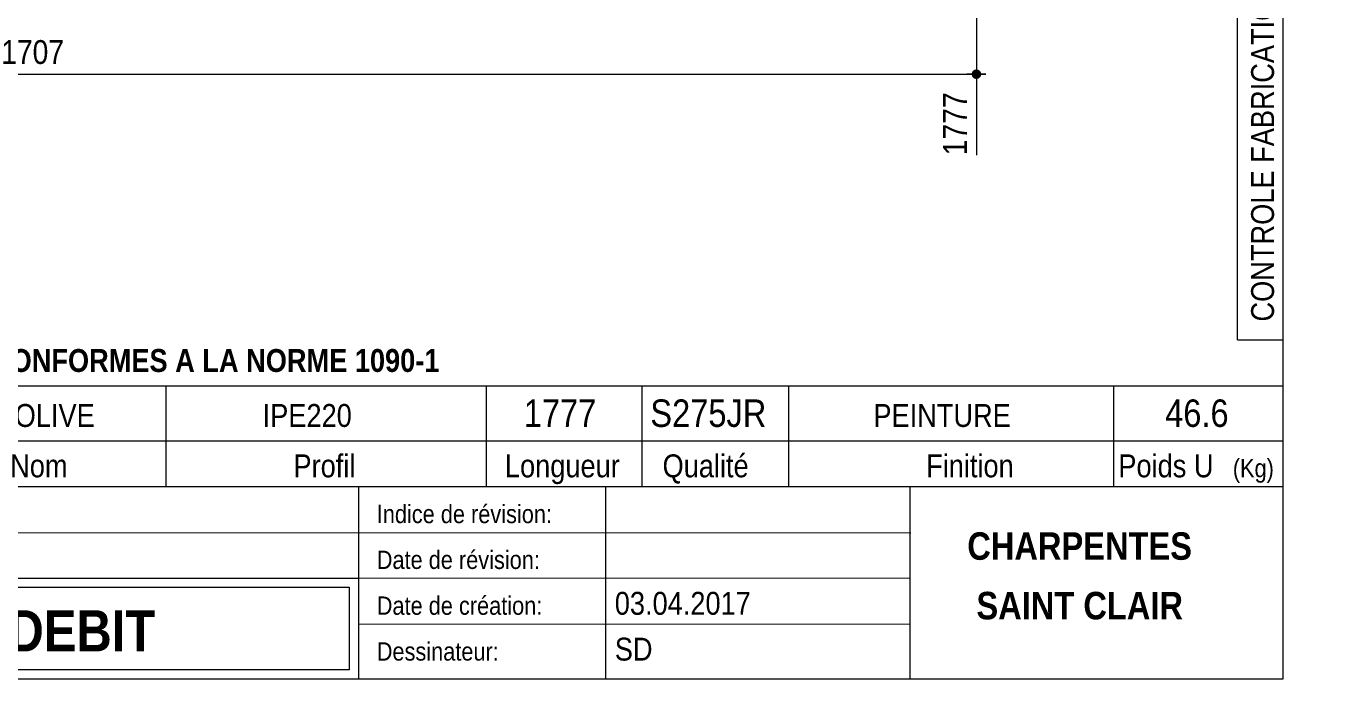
# Model space of a CAD drawing. Header units: millimetres. Extents: x 2 to 287, y 5 to 195.
# Drawn here: x 144.7 to 287, y 5 to 76.2 of the extents above; entities that cross this region are included whole.
import ezdxf

# ---------------------------------------------------------------- set-up
doc = ezdxf.new("R2010")
doc.units = ezdxf.units.MM
for name, color, linetype, lineweight in [('Autre type objet', 1, 'Continuous', 0), ('Cotation', 7, 'Continuous', 0), ('Feuille dessin', 5, 'Continuous', 0)]:
    doc.layers.add(name, color=color, linetype=linetype, lineweight=lineweight)
doc.styles.add('ARIAL', font='ARIAL.TTF')
doc.styles.add('ARIAL_BOLD', font='ARIALBD.TTF')
doc.styles.add('ARIAL_ITALIC', font='ARIALI.TTF')

# ---------------------------------------------------------------- blocks, each defined once
blk = doc.blocks.new('*A4')
at = {"layer": 'Feuille dessin', "linetype": 'Continuous', "lineweight": 0}
for p, q in [((282, 5), (282, 195)), ((5, 5), (282, 5))]:
    blk.add_line(p, q, dxfattribs=at)
blk = doc.blocks.new('*A6')
at = {"layer": 'Autre type objet', "linetype": 'Continuous', "lineweight": 0}
for p, q in [((277, 42), (277, 195)), ((277, 195), (287, 195)), ((282, 42), (282, 195)), ((287, 195), (287, 158)), ((278, 194), (278, 191)), ((281, 194), (278, 194)), ((281, 191), (281, 194)), ((278, 191), (281, 191)), ((281, 165), (281, 179)), ((287, 158), (282, 153)), ((278, 150), (278, 147)), ((281, 150), (278, 150)), ((281, 147), (281, 150)), ((278, 147), (281, 147)), ((278, 134), (278, 131)), ((281, 134), (278, 134)), ((281, 131), (281, 134)), ((278, 131), (281, 131)), ((281, 102), (281, 115)), ((277, 42), (282, 42))]:
    blk.add_line(p, q, dxfattribs=at)
at = {"layer": 'Autre type objet', "width": 0.85}
for s, height, style, p in [('Perçages', 2, 'ARIAL', (280, 179)), ('6075 / [98] Ind 0', 2.5, 'ARIAL_ITALIC', (285.619109, 157.760245)), ('Percé par :', 2, 'ARIAL', (280, 152)), ('Coupes', 2, 'ARIAL', (280, 137)), ('Longueurs', 2, 'ARIAL', (280, 116)), ('Débité par :', 2, 'ARIAL', (280, 89)), ('CONTROLE FABRICATION', 2.5, 'ARIAL', (281, 44))]:
    blk.add_text(s, height=height, rotation=90, dxfattribs=dict(at, style=style)).set_placement(p)
blk = doc.blocks.new('*A8')
at = {"layer": 'Autre type objet', "linetype": 'Continuous', "lineweight": 0}
for p, q in [((92, 37), (282, 37)), ((160, 31), (160, 37)), ((195, 31), (195, 37)), ((212, 31), (212, 37)), ((228, 31), (228, 37)), ((263.5, 31), (263.5, 37)), ((282, 31), (282, 37)), ((92, 31), (282, 31)), ((160, 26), (160, 31)), ((195, 26), (195, 31)), ((212, 26), (212, 31)), ((228, 26), (228, 31)), ((263.5, 26), (263.5, 31)), ((282, 5), (282, 31)), ((92, 26), (282, 26)), ((181, 26), (181, 5)), ((208, 26), (208, 5)), ((241.262466, 5), (241.262466, 26)), ((92, 21), (241.327069, 20.935451)), ((92, 16), (181, 16)), ((181, 16), (241.297815, 16.021151)), ((93, 15), (180, 15)), ((180, 15), (180, 6)), ((181, 11), (241.217807, 10.969512)), ((180, 6), (93, 6)), ((92, 5), (282, 5))]:
    blk.add_line(p, q, dxfattribs=at)
at = {"layer": 'Autre type objet', "width": 0.85}
for s, height, style, p in [('TOLERANCES ESSENTIELLES CONFORMES A LA NORME 1090-1', 2.5, 'ARIAL_BOLD', (96.5, 38.5)), ('SOLIVE', 2.5, 'ARIAL', (141.474609, 32.5)), ('IPE220', 2.5, 'ARIAL', (170.538574, 32.5)), ('1777', 3, 'ARIAL', (199.053223, 32.5)), ('S275JR', 3, 'ARIAL', (212.880127, 32.5)), ('PEINTURE', 2.5, 'ARIAL', (237.24646, 32.5)), ('46.6', 3, 'ARIAL', (269.109863, 32.5)), ('Nom', 2.5, 'ARIAL', (142.961426, 27)), ('Profil', 2.5, 'ARIAL', (173.903564, 27)), ('Longueur', 2.5, 'ARIAL', (197, 27)), ('Qualité', 2.5, 'ARIAL', (214.218018, 27)), ('Finition', 2.5, 'ARIAL', (243, 27)), ('Poids U', 2.5, 'ARIAL', (264, 27)), ('(Kg)', 2, 'ARIAL', (276.5, 27)), ('Indice de révision:', 2, 'ARIAL', (183, 22)), ('CHARPENTES', 3, 'ARIAL_BOLD', (247.5, 18)), ('Date de révision:', 2, 'ARIAL', (183, 17)), ('03.04.2017', 2.5, 'ARIAL', (209, 12)), ('SAINT CLAIR', 3, 'ARIAL_BOLD', (248.5, 11.5)), ('Date de création:', 2, 'ARIAL', (183, 12)), ('CROQUIS   DE  DEBIT', 4.5, 'ARIAL_BOLD', (103, 8)), ('Dessinateur:', 2, 'ARIAL', (183, 7)), ('SD', 2.5, 'ARIAL', (209, 7))]:
    blk.add_text(s, height=height, dxfattribs=dict(at, style=style)).set_placement(p)
blk = doc.blocks.new('*A14')
at = {"layer": 'Cotation'}
blk.add_hatch(color=256, dxfattribs=at).paths.add_polyline_path([(248.47, 70.48), (248.44, 70.48), (248.42, 70.48), (248.39, 70.48), (248.37, 70.49), (248.34, 70.5), (248.32, 70.51), (248.3, 70.51), (248.27, 70.52), (248.25, 70.54), (248.23, 70.55), (248.21, 70.56), (248.19, 70.58), (248.17, 70.59), (248.15, 70.61), (248.13, 70.63), (248.11, 70.65), (248.09, 70.66), (248.08, 70.69), (248.06, 70.71), (248.05, 70.73), (248.04, 70.75), (248.03, 70.77), (248.01, 70.8), (248.01, 70.82), (248, 70.84), (247.99, 70.87), (247.99, 70.89), (247.98, 70.92), (247.98, 70.94), (247.98, 70.97), (247.98, 70.99), (247.98, 71.02), (247.98, 71.05), (247.98, 71.07), (247.99, 71.1), (247.99, 71.12), (248, 71.15), (248.01, 71.17), (248.01, 71.19), (248.03, 71.22), (248.04, 71.24), (248.05, 71.26), (248.06, 71.28), (248.08, 71.3), (248.09, 71.32), (248.11, 71.34), (248.13, 71.36), (248.15, 71.38), (248.17, 71.4), (248.19, 71.41), (248.21, 71.43), (248.23, 71.44), (248.25, 71.45), (248.27, 71.46), (248.3, 71.48), (248.32, 71.48), (248.34, 71.49), (248.37, 71.5), (248.39, 71.5), (248.42, 71.51), (248.44, 71.51), (248.47, 71.51), (248.5, 71.51), (248.52, 71.51), (248.55, 71.51), (248.57, 71.51), (248.6, 71.5), (248.62, 71.5), (248.65, 71.49), (248.67, 71.48), (248.69, 71.48), (248.72, 71.46), (248.74, 71.45), (248.76, 71.44), (248.78, 71.43), (248.8, 71.41), (248.83, 71.4), (248.84, 71.38), (248.86, 71.36), (248.88, 71.34), (248.9, 71.32), (248.91, 71.3), (248.93, 71.28), (248.94, 71.26), (248.95, 71.24), (248.97, 71.22), (248.98, 71.19), (248.98, 71.17), (248.99, 71.15), (249, 71.12), (249.01, 71.1), (249.01, 71.07), (249.01, 71.05), (249.01, 71.02), (249.02, 70.99), (249.01, 70.97), (249.01, 70.94), (249.01, 70.92), (249.01, 70.89), (249, 70.87), (248.99, 70.84), (248.98, 70.82), (248.98, 70.8), (248.97, 70.77), (248.95, 70.75), (248.94, 70.73), (248.93, 70.71), (248.91, 70.69), (248.9, 70.66), (248.88, 70.65), (248.86, 70.63), (248.84, 70.61), (248.83, 70.59), (248.8, 70.58), (248.78, 70.56), (248.76, 70.55), (248.74, 70.54), (248.72, 70.52), (248.69, 70.51), (248.67, 70.51), (248.65, 70.5), (248.62, 70.49), (248.6, 70.48), (248.57, 70.48), (248.55, 70.48), (248.52, 70.48), (248.5, 70.47)], flags=17)
at = {"layer": 'Cotation', "linetype": 'Continuous', "lineweight": 0}
for p, q in [((248.5, 101.09), (248.5, 62.14)), ((248.5, 72.03), (248.5, 69.95)), ((43.18, 70.99), (248.5, 70.99)), ((249.54, 70.99), (247.46, 70.99)), ((248.5, 70.99), (249.54, 70.99))]:
    blk.add_line(p, q, dxfattribs=at)
at = {"layer": 'Cotation'}
blk.add_point((248.5, 70.99), dxfattribs=at)
at = {"layer": 'Cotation', "style": 'ARIAL', "width": 0.85}
blk.add_text('1707', height=2.6, dxfattribs=at).set_placement((141.98, 72.11))
blk.add_text('1777', height=2.6, rotation=90.0002, dxfattribs=at).set_placement((247.46, 62.14))

msp = doc.modelspace()

# ---------------------------------------------------------------- block references
at = {"lineweight": 0}
for name in ['*A4', '*A6', '*A14', '*A8']:
    msp.add_blockref(name, (0, 0), dxfattribs=at)

doc.saveas('drawing.dxf')
